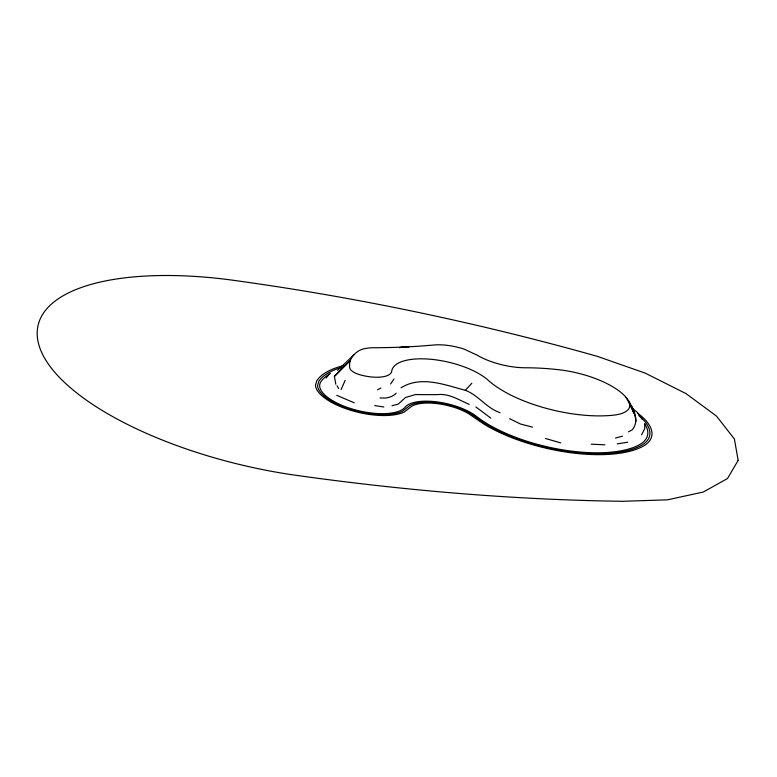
<?xml version="1.0" encoding="UTF-8"?>
<svg xmlns="http://www.w3.org/2000/svg" width="777" height="777" viewBox="0 0 777 777"><rect width="100%" height="100%" fill="white"/><g stroke="black" fill="none" stroke-linecap="round" stroke-linejoin="round"><path stroke-width="1.17" d="M644.755 423.688L644.716 428.632L641.617 434.858M334.392 376.398L350.466 360.237L334.392 376.398L335.819 384.246M634.576 413.85C636.965 419.104 636.004 425.32 632.361 429.768L628.476 431.857M341.093 389.52L345.143 380.39M326.087 378.069L329.972 373.067M390.627 383.993L393.968 379.011M401.078 387.82C420.697 375.272 444.93 384.926 465.326 390.297L471.804 383.265M353.953 354.759L337.587 370.406M377.505 389.763L380.905 388.092M399.504 347.756L402.301 346.824L408.867 346.94M343.861 365.297L337.383 367.404A115.715 44.658 13 0 0 318.696 378.253L316.822 380.604L315.491 385.198A48.834 18.842 13 0 0 351.01 410.382A48.834 18.842 13 0 0 404.293 412.004L411.606 406.342A36.548 14.103 13 0 1 468.725 413.733L483.721 424.009A102.001 39.365 13 0 0 642.54 446.542A76.505 29.526 13 0 0 637.907 413.335M341.346 367.482L339.034 368.23A113.646 43.862 13 0 0 320.678 378.885L318.871 381.167L317.579 385.586A46.698 18.017 13 0 0 351.544 409.673A46.698 18.017 13 0 0 402.496 411.227L409.751 405.604A38.675 14.928 13 0 1 470.192 413.422L485.217 423.718A99.874 38.539 13 0 0 640.714 445.784A74.378 28.7 13 0 0 638.917 415.646M615.471 438.043L622.435 436.188M392.016 405.74L398.212 404.118L405.536 397.474L415.52 394.541A40.016 1.321 -0.8 0 0 437.742 394.609C449.291 393.317 459.09 400.165 469.279 404.361M617.191 443.89L627.709 442.23M380.04 397.941L385.042 398.077A46.678 24.31 37 0 0 396.173 393.181M591.239 444.182L604.856 444.813M374.669 405.575L383.809 407.002M532.527 427.146L520.415 423.98L509.595 418.667M545.473 438.481L560.673 442.88M336.732 395.347L354.244 402.787M465.326 390.297C478.506 395.221 486.509 408.139 500.038 412.694M475.874 406.973L490.792 418.084M632.546 408.741L637.15 412.208L641.977 419.094M337.063 385.771L338.607 388.529M626.048 397.377L630.079 404.603M631.225 406.662L632.381 408.731M629.312 402.486L633.954 413.393L628.476 400.757A61.228 23.631 13 0 0 558.003 369.629A149.903 57.848 13 0 0 525.407 367.774A43.667 16.851 13 0 1 476.777 354.972L464.092 349.096A34.994 13.5 13 0 0 436.47 344.813L428.739 345.425A426.01 164.394 13 0 1 374.058 347.727A34.596 13.345 13 0 0 358.216 351.165A96.115 37.092 13 0 0 349.737 367.977A13.403 5.177 13 0 0 360.266 374.864A26.962 10.402 13 0 0 391.744 371.115A54.254 20.94 13 0 1 407.488 360.042A52.545 20.28 13 0 1 488.257 380.303A87.034 33.586 13 0 0 613.898 415.122A41.434 15.987 13 0 0 628.476 400.757L634.207 410.722L635.955 421.26M631.361 405.613L632.565 408.702M330.108 373.65A111.587 43.065 13 0 0 320.911 381.721A44.561 17.191 13 0 0 352.078 408.964A44.561 17.191 13 0 0 405.157 407.148A40.802 15.744 13 0 1 437.14 401.913A40.802 15.744 13 0 1 476.476 416.385A97.747 37.723 13 0 0 638.888 445.027A72.261 27.885 13 0 0 644.861 424.145M738.15 460.363L727.505 478.515L703.292 492.035L667.443 499.834L622.795 501.301A1188.655 460.994 12.6 0 1 292.511 474.805A233.906 90.268 13 0 1 38.85 344.833A233.906 90.268 13 0 1 237.325 280.847A1051.126 405.847 12.6 0 1 597.28 356.332L645.143 373.096L685.965 393.57L716.53 416.132L734.391 439.005L738.15 460.363"/></g></svg>
